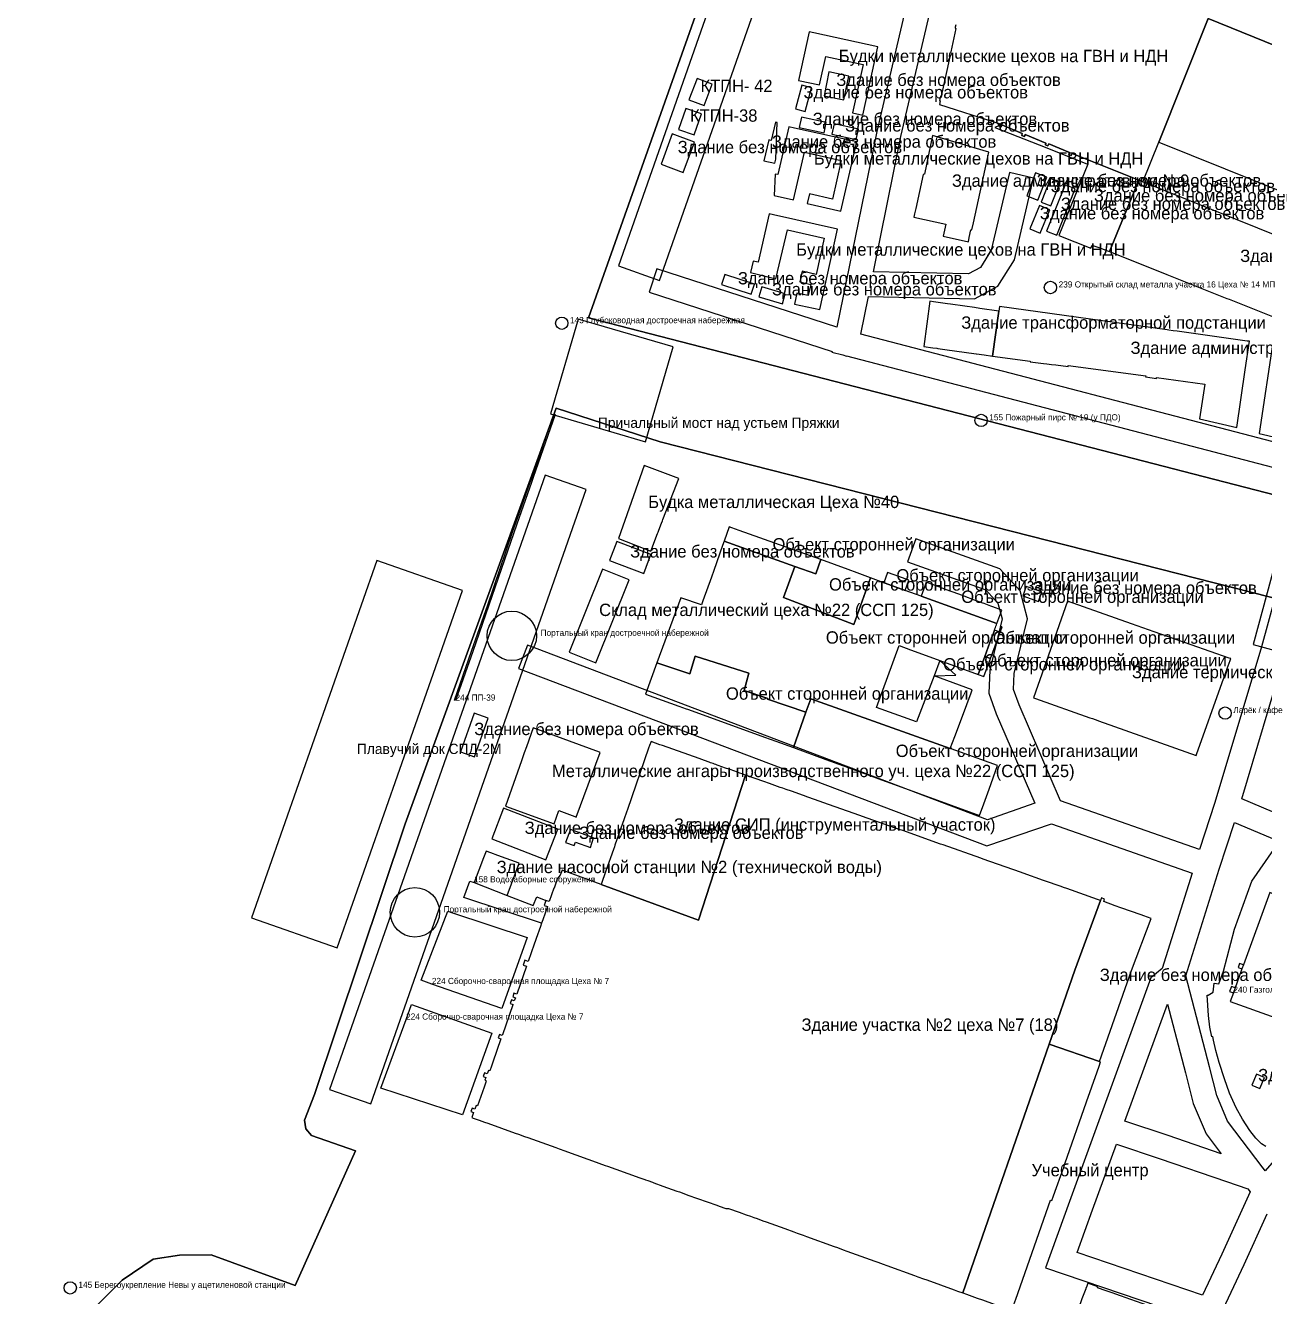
# Model space of a CAD drawing. Extents: x -1571 to 863, y -881 to 2148.
# Drawn here: x -623.6 to -322.6, y 263.9 to 572.8 of the extents above; entities that cross this region are included whole.
import ezdxf

# ---------------------------------------------------------------- set-up
doc = ezdxf.new("R2010")
doc.units = 0
for name, color, linetype in [('BRIDGES', 34, 'CONTINUOUS'), ('BUILDINGS_SHIPYARD', 6, 'CONTINUOUS'), ('CRANES', 2, 'CONTINUOUS'), ('DOCKS', 150, 'CONTINUOUS'), ('LABELS', 7, 'CONTINUOUS'), ('LAND_EDGE', 8, 'CONTINUOUS'), ('RAILS', 30, 'CONTINUOUS'), ('ROADS_INTERNAL', 250, 'CONTINUOUS'), ('WATER', 5, 'CONTINUOUS'), ('ZONE_SHIPYARD', 1, 'CONTINUOUS')]:
    doc.layers.add(name, color=color, linetype=linetype)

msp = doc.modelspace()

# ---------------------------------------------------------------- linework, layer by layer
at = {"layer": 'BRIDGES'}
for points in [[(-473.009, 471.62), (-466.249, 494.68), (-489.311, 501.44), (-496.071, 478.38)], [(-315.578, 419.663), (-305.578, 456.463), (-315.422, 459.137), (-325.422, 422.337)]]:
    msp.add_lwpolyline(points, close=True, dxfattribs=at)
at = {"layer": 'BUILDINGS_SHIPYARD'}
msp.add_lwpolyline([(-397.59, 572.93), (-397.74, 572.32), (-397.8, 572.08), (-397.58, 572.01), (-398.81, 566.34), (-398.88, 566.03), (-399.06, 566.05), (-399.12, 565.83), (-399.27, 565.2), (-399.07, 565.16), (-401.17, 555.55), (-401.36, 555.57), (-401.61, 554.53), (-401.41, 554.47), (-401.61, 553.55), (-387.9, 549.17), (-387.07, 548.91), (-387.26, 548.38), (-386.61, 548.12), (-386.42, 548.61), (-381.51, 546.55), (-381.58, 546.07), (-380.93, 545.82), (-380.76, 546.26), (-375.71, 544.2), (-375.87, 543.74), (-375.23, 543.49), (-375.04, 543.97), (-369.97, 541.88), (-370.17, 541.43), (-369.61, 541.17), (-369.39, 541.67), (-353.15, 535.21), (-352.17, 534.81), (-348.33, 544.45), (-336.36, 574.48), (-286.81, 554.41)], dxfattribs=at)
for points in [[(-286.81, 554.41), (-336.36, 574.48), (-348.33, 544.45), (-292.48, 521.98), (-292.08, 522.52), (-291.28, 524.47), (-291.11, 524.98), (-288.89, 530.54), (-288.65, 531.17), (-287.49, 533.77), (-287.74, 533.88), (-288.22, 534.2), (-293.92, 536.57), (-291.44, 542.78), (-289.89, 546.68), (-289.5, 547.66), (-289.09, 548.69), (-288.63, 549.86), (-286.87, 554.26)], [(-430.76, 558.38), (-429.2, 565.25), (-420.13, 563.27), (-422.69, 551.51), (-420.16, 550.96), (-416.54, 567.58), (-432.14, 570.97), (-433.23, 571.21), (-435.79, 559.41)], [(-460.479, 559.882), (-462.424, 554.68), (-458.755, 553.308), (-456.81, 558.51)], [(-429.63, 555.66), (-424.84, 554.67), (-423.64, 560.477), (-428.43, 561.467)], [(-432.63, 557.58), (-434.98, 558.23), (-436.563, 552.505), (-434.213, 551.855)], [(-461.138, 546.159), (-459.38, 551.31), (-463.192, 552.611), (-464.95, 547.46)], [(-435.65, 547.94), (-429.62, 546.66), (-429.08, 549.206), (-435.11, 550.486)], [(-441, 549.17), (-441.38, 549.26), (-442.47, 544.83), (-443.05, 544.97), (-444.27, 539.85), (-441.61, 539.28), (-441.36, 540.28)], [(-441.71, 531.47), (-437.06, 530.37), (-434.4, 542.01), (-425.44, 539.96), (-427.59, 530.58), (-433.14, 531.85), (-433.69, 529.49), (-425.58, 527.63), (-421.62, 544.5), (-436.78, 547.8), (-438.15, 548.1), (-440.86, 536.52), (-441.5, 536.65)], [(-427.74, 546.38), (-421.81, 545.09), (-421.264, 547.599), (-427.194, 548.889)], [(-375.49, 543.05), (-366.06, 539.26), (-365.56, 539.08), (-372.59, 521.73), (-364.82, 518.64), (-364.49, 519.42), (-363.84, 519.17), (-362.42, 518.63), (-361.97, 518.46), (-361.05, 518.11), (-360.27, 517.81), (-353.15, 535.21), (-369.39, 541.67), (-369.61, 541.17), (-370.17, 541.43), (-369.97, 541.88), (-375.04, 543.97), (-375.23, 543.49), (-375.87, 543.74), (-375.71, 544.2), (-380.76, 546.26), (-380.93, 545.82), (-381.58, 546.07), (-381.51, 546.55), (-386.42, 548.61), (-386.61, 548.12), (-387.26, 548.38), (-388.17, 548.01)], [(-461.124, 544.414), (-466.49, 546.401), (-469.217, 539.037), (-463.85, 537.05)], [(-407.64, 526.99), (-407.82, 526.22), (-400.02, 524.49), (-400.67, 521.57), (-394.56, 520.21), (-394.36, 521.22), (-393.98, 523.15), (-393.7, 523.09), (-393.32, 524.84), (-390.06, 539.7), (-390.05, 539.75), (-389.56, 541.98), (-403.24, 546.04), (-405.21, 536.6), (-405.52, 536.55), (-407.36, 528.26)], [(-377.716, 530.314), (-375.538, 535.905), (-378.22, 536.95), (-380.398, 531.359)], [(-374.627, 535.558), (-376.88, 529.87), (-374.513, 528.932), (-372.26, 534.62)], [(-304.21, 497.21), (-303.54, 497.18), (-302.39, 497.13), (-300.24, 502.53), (-300.18, 502.66), (-299.61, 504.11), (-299.44, 504.51), (-299.37, 504.7), (-296.93, 510.83), (-296.68, 511.45), (-296.35, 512.28), (-352.17, 534.81), (-353.15, 535.21), (-360.27, 517.81), (-346.37, 512.27), (-331.75, 506.45), (-331.24, 506.25), (-318.64, 501.23), (-319.09, 499.67), (-317.36, 500.47), (-307.65, 498)], [(-373.11, 521.83), (-368.62, 533.08), (-371.071, 534.058), (-375.561, 522.808)], [(-379.61, 523.36), (-377.1, 522.33), (-374.792, 527.955), (-377.302, 528.985)], [(-441.32, 511.19), (-438.53, 523.07), (-429.57, 521.11), (-431.5, 512.28), (-434.97, 513.04), (-435.54, 510.44), (-432.84, 509.85), (-433.44, 507.13), (-436.25, 507.75), (-436.83, 505.08), (-430.62, 503.72), (-426.35, 523.27), (-441.9, 526.78), (-442.94, 527.02), (-445.61, 515.23), (-446.85, 515.51), (-447.48, 512.76)], [(-454.544, 509.821), (-447.325, 507.445), (-446.519, 509.893), (-453.738, 512.269)], [(-444.92, 506.65), (-439.75, 505.13), (-439.04, 507.56), (-444.71, 509.23), (-445.45, 506.8), (-445.18, 506.72), (-445, 506.67)], [(-403.18, 494.46), (-402.24, 494.33), (-402.01, 494.3), (-400.3, 494.06), (-392.7, 493.01), (-392.55, 492.98), (-390.71, 492.73), (-388.67, 492.45), (-387.16, 503.37), (-391.78, 504.03), (-393.11, 504.22), (-395.45, 504.55), (-398.91, 505.03), (-399.66, 505.14), (-403.02, 505.62), (-403.93, 505.74), (-405.37, 494.76)], [(-379.55, 491.18), (-379.57, 491.02), (-376.35, 490.64), (-375.48, 490.53), (-374.34, 490.4), (-373.31, 490.27), (-370.36, 489.92), (-370.33, 490.14), (-351.48, 487.62), (-351.51, 487.37), (-348.89, 487.02), (-348.87, 487.2), (-337.13, 485.63), (-338.42, 477.16), (-329.33, 475.07), (-327.3, 489.1), (-326.3, 496.02), (-326.84, 496.1), (-343.82, 498.46), (-344.82, 498.6), (-345.9, 498.74), (-346.24, 498.79), (-386.99, 504.45), (-387.13, 503.37), (-388.67, 492.45), (-379.55, 491.18)], [(-320.06, 499.22), (-320.07, 499.15), (-320.42, 496.82), (-323.92, 473.63), (-311.36, 470.74), (-309.15, 483.85), (-308.95, 485.01), (-307.54, 493.4), (-308.41, 493.55), (-307.66, 498), (-317.36, 500.47), (-319.09, 499.67)], [(-471.73, 445), (-470.06, 449.33), (-469.94, 449.65), (-469.76, 450.12), (-469.08, 451.88), (-468.88, 452.4), (-468.75, 452.72), (-464.9, 462.69), (-473.32, 465.86), (-479.55, 448.12)], [(-431.65, 439.49), (-430.4, 442.98), (-450.26, 450.06), (-452.04, 450.7), (-452.65, 450.92), (-453.9, 447.44), (-436.71, 441.3)], [(-481.73, 442.75), (-473.43, 439.61), (-471.684, 444.226), (-479.984, 447.366)], [(-432.85, 409.16), (-398.97, 397.06), (-397.86, 400.04), (-395.05, 407.55), (-394.97, 407.79), (-393.91, 410.61), (-393.65, 411.32), (-402.9, 414.74), (-407.17, 403.55), (-416.85, 407.08), (-411.34, 422.08), (-408.59, 421.08), (-407.51, 420.69), (-401.53, 418.51), (-392.2, 415.11), (-390.58, 419.48), (-388.94, 423.94), (-388.5, 425.12), (-388.23, 425.87), (-388.11, 426.18), (-388, 426.49), (-387.87, 426.83), (-387.76, 427.13), (-387.63, 427.48), (-406.03, 434.11), (-409.9, 435.51), (-414.76, 437.26), (-415.08, 437.38), (-418.36, 438.56), (-422.4, 427.22), (-439.45, 433.74), (-436.71, 441.3), (-453.9, 447.44), (-454.26, 446.4), (-456.4, 440.37), (-456.98, 438.73), (-459.03, 432.97), (-459.37, 432.01), (-464.41, 433.71), (-470.24, 417.89), (-462.23, 415.26), (-460.92, 419.51), (-447.89, 415.43), (-449.01, 411.16), (-443.26, 409.28), (-443.33, 409.06), (-434.01, 405.91)], [(-439.45, 433.74), (-422.4, 427.22), (-418.36, 438.56), (-421.59, 439.74), (-423.79, 440.55), (-430.4, 442.98), (-431.65, 439.49), (-436.71, 441.3)], [(-483.47, 440.63), (-491.509, 420.518), (-485.031, 417.928), (-476.992, 438.041)], [(-414.76, 437.26), (-409.9, 435.51), (-409.01, 437.97), (-411.48, 438.86), (-412.59, 439.26), (-414.19, 439.84), (-415.08, 437.38)], [(-389.12, 431.7), (-390.7, 432.29), (-390.98, 432.39), (-391.05, 432.42), (-392.56, 432.98), (-393.04, 433.15), (-395.58, 434.09), (-396.9, 434.57), (-400.09, 435.75), (-401.08, 436.12), (-404.14, 437.24), (-404.81, 437.49), (-405.17, 436.5), (-406.03, 434.11), (-387.63, 427.48), (-386.44, 430.72), (-388.63, 431.52)], [(-381.371, 434.15), (-377.508, 432.799), (-376.697, 435.119), (-380.56, 436.47)], [(-345.92, 424.23), (-349.43, 425.46), (-354.97, 427.41), (-370.48, 432.85), (-378.78, 409.43), (-378.23, 409.23), (-365.07, 404.57), (-364.44, 404.35), (-362.06, 403.5), (-361.59, 403.34), (-339.24, 395.41), (-339.15, 395.66), (-332.9, 413.14), (-332.82, 413.37), (-332.54, 414.17), (-331.7, 416.51), (-330.99, 418.49), (-330.91, 418.72), (-330.84, 418.93), (-331.24, 419.07), (-345.09, 423.93)], [(-386.38, 426.62), (-386.63, 426.71), (-386.74, 426.41), (-386.86, 426.07), (-386.98, 425.76), (-387.09, 425.45), (-388.23, 425.87), (-388.5, 425.12), (-388.94, 423.94), (-390.58, 419.48), (-389.2, 418.97)], [(-463.13, 406.75), (-462.76, 406.62), (-456.28, 404.28), (-444.11, 399.88), (-441.33, 398.87), (-437.06, 397.33), (-434.01, 405.91), (-443.33, 409.06), (-443.26, 409.28), (-449.01, 411.16), (-447.89, 415.43), (-460.92, 419.51), (-462.23, 415.26), (-470.24, 417.89), (-472.98, 410.32), (-464.86, 407.38)], [(-397.59, 414.92), (-401.53, 418.51), (-402.9, 414.74)], [(-389.192, 418.967), (-390.584, 419.482), (-392.202, 415.104), (-390.81, 414.59)], [(-429.15, 394.43), (-422.85, 392.13), (-414.81, 389.19), (-413.41, 388.68), (-391.87, 380.81), (-390.84, 383.66), (-389.54, 387.25), (-387.49, 392.96), (-396.48, 396.17), (-397.38, 396.49), (-398.97, 397.06), (-432.85, 409.16), (-434.01, 405.91), (-437.06, 397.33)], [(-514.62, 405.64), (-517.93, 396.25), (-514.538, 395.054), (-511.228, 404.444)], [(-502.43, 396.07), (-502.61, 395.57), (-503.13, 394.1), (-507, 383.12), (-495.2, 378.78), (-494.06, 381.99), (-490.13, 380.54), (-489.82, 380.43), (-483.97, 396.12), (-484.16, 396.19), (-500.31, 402.09), (-501.93, 397.5)], [(-460.15, 355.41), (-448.68, 390.62), (-449.47, 390.9), (-450.09, 391.12), (-451.31, 391.56), (-452.64, 392.03), (-453.3, 392.26), (-453.53, 392.35), (-455.33, 392.98), (-455.6, 393.08), (-455.88, 393.18), (-456.22, 393.3), (-456.53, 393.41), (-456.87, 393.53), (-457.19, 393.64), (-457.49, 393.75), (-457.79, 393.86), (-459.34, 394.41), (-459.96, 394.63), (-468.87, 397.79), (-469.48, 398.01), (-471.65, 398.78), (-472, 397.79), (-472.22, 397.14), (-477.39, 382.31), (-477.61, 381.66), (-478.18, 380.04), (-480.43, 373.58), (-480.55, 373.21), (-480.78, 372.56), (-482.59, 367.36), (-483.75, 364.04)], [(-468.75, 290.77), (-465.36, 289.56), (-464.77, 289.35), (-463.27, 288.81), (-462.68, 288.6), (-455.7, 286.1), (-455.11, 285.89), (-453.47, 285.3), (-452.79, 285.32), (-450.26, 284.43), (-448.5, 283.81), (-447.5, 283.46), (-446.64, 283.15), (-445.86, 282.86), (-444.47, 282.36), (-443.65, 282.07), (-439.17, 280.45), (-436.97, 279.65), (-436.13, 279.35), (-434.7, 278.83), (-433.89, 278.54), (-427.15, 276.1), (-426.38, 275.82), (-424.94, 275.3), (-424.1, 275), (-417.27, 272.53), (-416.54, 272.29), (-415.25, 271.79), (-414.37, 271.48), (-407.67, 269.05), (-406.86, 268.76), (-405.44, 268.25), (-404.65, 267.96), (-398.04, 265.57), (-397.23, 265.28), (-395.93, 264.81), (-374.92, 325.27), (-368.69, 343.2), (-368.68, 343.22), (-362.44, 360.14), (-363.16, 360.4), (-370.67, 363.05), (-371.44, 363.32), (-372.05, 363.54), (-376.05, 364.95), (-376.29, 365.04), (-381.26, 366.79), (-381.87, 367.01), (-390.95, 370.22), (-391.56, 370.44), (-400.71, 373.67), (-401.32, 373.88), (-410.51, 377.13), (-411.13, 377.35), (-420.31, 380.6), (-420.92, 380.81), (-429.94, 384), (-430.56, 384.22), (-433.59, 385.29), (-434.62, 385.66), (-437.55, 386.69), (-438.82, 387.14), (-439.63, 387.43), (-440.25, 387.64), (-442.86, 388.57), (-444.21, 389.04), (-448.68, 390.62), (-460.15, 355.41), (-483.75, 364.04), (-490.78, 366.62), (-493.26, 367.52), (-493.68, 366.32), (-494.41, 365.43), (-494.7, 364.61), (-495.2, 363.19), (-495.22, 363.15), (-496.37, 359.88), (-497.16, 360.15), (-497.58, 358.97), (-496.78, 358.7), (-497.93, 355.44), (-498.21, 354.63), (-498.49, 353.86), (-499.51, 350.94), (-499.69, 350.45), (-500, 349.56), (-501.47, 345.38), (-502.26, 345.66), (-502.68, 344.47), (-501.88, 344.2), (-504.28, 337.37), (-504.95, 337.61), (-505.25, 336.75), (-504.59, 336.52), (-504.85, 335.76), (-505.52, 335.99), (-505.82, 335.14), (-505.15, 334.9), (-505.2, 334.78), (-507.76, 327.49), (-507.79, 327.4), (-508.46, 327.63), (-508.76, 326.78), (-508.09, 326.54), (-510.08, 320.89), (-510.34, 320.16), (-510.5, 319.7), (-510.74, 319.03), (-510.82, 318.78), (-511.13, 318.89), (-511.44, 318.02), (-512.1, 318.26), (-512.4, 317.4), (-511.74, 317.17), (-511.98, 316.47), (-511.67, 316.36), (-511.79, 316.04), (-512.21, 314.84), (-513.82, 310.25), (-514.13, 310.36), (-514.44, 309.5), (-515.1, 309.73), (-515.4, 308.88), (-514.74, 308.64), (-514.98, 307.95), (-515.17, 307.41), (-514.86, 307.3), (-514.09, 307.02), (-513.37, 306.77), (-512.12, 306.32), (-511.32, 306.03), (-504.63, 303.64), (-503.84, 303.35), (-502.39, 302.83), (-501.6, 302.55), (-494.79, 300.11), (-493.99, 299.82), (-492.55, 299.31), (-491.96, 299.09), (-484.95, 296.58), (-484.36, 296.37), (-482.78, 295.8), (-482.19, 295.59), (-475.27, 293.11), (-474.57, 292.86), (-473.15, 292.35), (-473, 292.3), (-472.41, 292.09), (-471.29, 291.69), (-470.98, 291.58)], [(-494.31, 377.53), (-507.442, 382.606), (-510.34, 375.11), (-497.208, 370.034)], [(-492.38, 374.23), (-490.31, 373.51), (-490, 374.33), (-486.38, 373.06), (-485.6, 375.36), (-485.83, 375.45), (-491.24, 377.41)], [(-506.58, 361.35), (-503.71, 369.22), (-508.86, 371.13), (-510.58, 371.77), (-511.65, 372.17), (-512.3, 370.53), (-514.63, 364.57)], [(-320.19, 361.64), (-321.36, 362.07), (-327.77, 344.51), (-328.13, 343.53), (-328.29, 343.08), (-329.76, 338.98), (-329.77, 338.94), (-330.19, 337.78), (-330.2, 337.76), (-330.95, 335.65), (-307.67, 327.31), (-307, 329.18), (-302.05, 342.99), (-301.33, 345.01), (-296.93, 343.44), (-295.56, 342.97), (-293.71, 342.35), (-292.46, 346.54), (-300.15, 349.28), (-317.38, 355.42), (-315.81, 360.06)], [(-354.91, 343.17), (-350.2, 355.79), (-351.97, 356.42), (-352.59, 356.64), (-357.54, 358.4), (-358.87, 358.87), (-361.7, 359.88), (-361.48, 360.5), (-362.22, 360.78), (-362.44, 360.14), (-368.68, 343.22), (-374.92, 325.27), (-362.69, 321.01)], [(-374.92, 325.27), (-395.93, 264.81), (-395, 264.48), (-392.44, 263.56), (-391.17, 263.11), (-388.31, 262.09), (-387.48, 261.8), (-386.11, 261.31), (-385.24, 261), (-383.76, 260.47), (-383.54, 261.08), (-383.52, 261.98), (-383.5, 262.03), (-383.06, 263.28), (-374.6, 287.38), (-374.27, 287.26), (-373.88, 288.39), (-371.41, 295.4), (-371.15, 296.16), (-365.85, 311.25), (-363.3, 318.51), (-362.81, 319.9), (-362.45, 320.93), (-362.69, 321.01)], [(-324.6, 317.971), (-325.681, 315.297), (-323.751, 314.517), (-322.67, 317.19)], [(-366.05, 265.86), (-366.07, 265.81), (-366.98, 263.37), (-367.26, 262.62), (-367.58, 261.74), (-367.6, 261.69), (-368.87, 258.28), (-369.6, 256.29), (-369.95, 255.36), (-355.13, 250.02), (-350.99, 261.75), (-356.47, 263.7), (-357.35, 264.01), (-357.88, 264.2), (-359.42, 264.75), (-361.13, 265.36), (-363.18, 266.09), (-363.2, 266.1), (-363.12, 266.27), (-365.56, 267.19), (-365.83, 266.47)]]:
    msp.add_lwpolyline(points, close=True, dxfattribs=at)
at = {"layer": 'CRANES'}
for centre in [(-505.455, 424.463), (-529.008, 357.291)]:
    msp.add_circle(centre, 6, dxfattribs=at)
at = {"layer": 'DOCKS'}
msp.add_lwpolyline([(-547.916, 348.7), (-517.474, 435.517), (-538.235, 442.797), (-568.677, 355.979)], close=True, dxfattribs=at)
at = {"layer": 'LAND_EDGE'}
for points in [[(-399.8, 747.8), (-486.8, 501.7), (-200.1, 427.7), (-193.1, 429.2), (-186.4, 434.5), (-148.3, 479), (-131.9, 495.9), (-130.9, 494.8), (18.1, 615.1)], [(-195.5, 401.9), (-469.4, 471.6), (-494.7, 479.8), (-531.4, 378.8), (-553.4, 313), (-555.8, 306.8), (-555.5, 304.7), (-554.1, 303.1), (-543.4, 299.3), (-558.1, 266.6), (-578.5, 274.1), (-586.2, 274), (-592.6, 273), (-600.1, 267.9), (-606.6, 261.4), (-615.9, 246), (-620, 238.4), (-622.9, 230.7), (-623.6, 226), (-622.9, 221.2), (-533.2, 189.4), (-359.7, 136.7), (-181.2, 83.9)]]:
    msp.add_lwpolyline(points, dxfattribs=at)
at = {"layer": 'OBJECT_POINTS'}
for centre in [(-374.64, 509.1), (-493.33, 500.42), (-391.48, 476.81), (-332.2, 405.7), (-612.73, 266.05)]:
    msp.add_circle(centre, 1.5, dxfattribs=at)
at = {"layer": 'PLATFORMS'}
for points in [[(-519.14, 408.72), (-519.42, 408.82), (-515.24, 420.74), (-511.31, 432.02), (-505.27, 449.63), (-503.98, 453.3), (-500.99, 461.82), (-500.55, 463.02), (-495.24, 478.33), (-494.95, 478.23), (-500.28, 462.91), (-500.71, 461.72), (-503.7, 453.2), (-504.99, 449.53), (-511.03, 431.92), (-514.95, 420.64)], [(-514.63, 364.57), (-506.58, 361.35), (-500.26, 358.93), (-499.38, 361.03), (-497.16, 360.15), (-497.58, 358.97), (-496.78, 358.7), (-497.93, 355.44), (-498.21, 354.63), (-517.1, 360.93), (-515.69, 364.86)], [(-524.88, 339.86), (-527.5, 340.78), (-521, 357.58), (-520.1, 357.28), (-501.73, 351.16), (-507.91, 333.88)], [(-531.14, 331.21), (-529.8, 334.86), (-510.32, 327.9), (-517.47, 308.07), (-537.26, 314.53)]]:
    msp.add_lwpolyline(points, close=True, dxfattribs=at)
for points in [[(-322.29, 300.36), (-323.36, 301.07), (-324.71, 302.41), (-326.22, 304.3), (-327.99, 307), (-329.53, 309.78), (-331.11, 313.34), (-332.38, 316.82), (-333.67, 320.78), (-334.47, 323.69), (-335.03, 326.25), (-335.21, 327.08), (-335.45, 327.03), (-335.89, 329.37), (-336.25, 332.19), (-336.55, 337.15), (-336.3, 337.15), (-335.08, 337.87), (-334.85, 340.11), (-333.69, 339.88), (-332.6, 343.02), (-329.91, 353.16), (-325.68, 364.85), (-320.4, 372.59)], [(-321.36, 362.07), (-327.77, 344.51), (-328.68, 344.84), (-329.03, 343.86), (-328.13, 343.53), (-328.29, 343.08), (-329.76, 338.98), (-330.66, 339.3), (-331.1, 338.08), (-330.2, 337.76), (-330.95, 335.65), (-307.67, 327.31)]]:
    msp.add_lwpolyline(points, dxfattribs=at)
at = {"layer": 'RAILS'}
for points in [[(-469.549, 510.816), (-391.329, 733.896), (-401.331, 737.404), (-479.551, 514.324)], [(-469.549, 510.816), (-391.329, 733.896), (-401.331, 737.404), (-479.551, 514.324)], [(-539.709, 310.756), (-487.369, 460.026), (-497.371, 463.534), (-549.711, 314.264)], [(-539.709, 310.756), (-487.369, 460.026), (-497.371, 463.534), (-549.711, 314.264)]]:
    msp.add_lwpolyline(points, close=True, dxfattribs=at)
at = {"layer": 'ROADS_INTERNAL'}
for points in [[(-390.626, 659.062), (-416.831, 547.041), (-424.24, 510.595), (-426.477, 499.491), (-470.227, 513.662), (-472.076, 507.954), (-427.669, 493.57), (-427.701, 493.414), (-425.042, 492.719), (-424.173, 492.438), (-424.157, 492.488), (-311.71, 463.121)], [(-272.354, 573.121), (-285.379, 541.443), (-285.681, 532.898), (-287.509, 528.052), (-301.01, 491.751), (-309.656, 468.785), (-420.699, 497.786), (-418.855, 506.946), (-393.079, 506.384), (-387.377, 509.433), (-383.391, 515.835), (-378.751, 535.691), (-384.594, 537.056), (-389.009, 518.165), (-391.623, 513.967), (-394.521, 512.416), (-417.645, 512.921), (-410.969, 545.759), (-385.574, 654.316)], [(-320.147, 433.619), (-323.384, 421.826), (-334.664, 383.994), (-338.4, 372.546), (-372.165, 384.395), (-382.21, 407.707), (-383.577, 411.466), (-383.415, 415.282), (-380.206, 428.635), (-381.986, 435.374), (-386.884, 440.773), (-407.335, 448.062), (-409.349, 442.41), (-390.316, 435.627), (-387.414, 432.426), (-386.394, 428.565), (-389.385, 416.118), (-389.623, 410.534), (-387.79, 405.493), (-378.433, 383.779), (-389.953, 379.791), (-501.671, 422.16), (-503.799, 416.55), (-390.047, 373.409), (-374.407, 378.823), (-340.23, 366.83), (-347.495, 343.651), (-350.238, 341.397), (-363.219, 305.726), (-370.019, 287.025), (-375.867, 270.945), (-334.521, 256.895), (-327.576, 271.743), (-321.968, 284.065)], [(-312.679, 378.341), (-328.155, 384.825), (-317.616, 420.174)]]:
    msp.add_lwpolyline(points, dxfattribs=at)
for points in [[(-341.779, 341.826), (-333.643, 367.786), (-329.958, 379.075), (-315.121, 372.859), (-298.941, 365.21), (-286.606, 356.178), (-276.682, 347.067), (-291.662, 329.871), (-322.485, 294.512), (-322.897, 295.056), (-322.878, 295.111), (-322.961, 295.14), (-331.586, 306.517), (-334.247, 312.758), (-335.994, 319.744)], [(-356.529, 306.565), (-346.188, 334.981), (-341.806, 318.256), (-339.953, 310.842), (-336.814, 303.483), (-333.14, 298.635), (-346.038, 303.041)], [(-368.133, 274.655), (-364.381, 284.975), (-358.581, 300.924), (-347.962, 297.359), (-331.873, 291.862), (-326.673, 290.072), (-326.153, 289.354), (-333.024, 274.257), (-337.679, 264.305)]]:
    msp.add_lwpolyline(points, close=True, dxfattribs=at)
at = {"layer": 'WATER'}
for points in [[(18.1, 615.1), (-130.9, 494.8), (-131.9, 495.9), (-148.3, 479), (-186.4, 434.5), (-193.1, 429.2), (-200.1, 427.7), (-486.8, 501.7), (-399.8, 747.8)], [(-181.2, 83.9), (-359.7, 136.7), (-533.2, 189.4), (-622.9, 221.2), (-623.6, 226), (-622.9, 230.7), (-620, 238.4), (-615.9, 246), (-606.6, 261.4), (-600.1, 267.9), (-592.6, 273), (-586.2, 274), (-578.5, 274.1), (-558.1, 266.6), (-543.4, 299.3), (-554.1, 303.1), (-555.5, 304.7), (-555.8, 306.8), (-553.4, 313), (-531.4, 378.8), (-494.7, 479.8), (-469.4, 471.6), (-195.5, 401.9)]]:
    msp.add_lwpolyline(points, dxfattribs=at)
at = {"layer": 'ZONE_SHIPYARD'}
for points in [[(-399.8, 747.8), (-486.8, 501.7), (-200.1, 427.7), (-193.1, 429.2), (-186.4, 434.5), (-148.3, 479), (-149.7, 490.3), (-55.3, 566.2), (-112.4, 654.6)], [(-195.5, 401.9), (-469.4, 471.6), (-494.7, 479.8), (-531.4, 378.8), (-553.4, 313), (-555.8, 306.8), (-555.5, 304.7), (-554.1, 303.1), (-543.4, 299.3), (-558.1, 266.6), (-578.5, 274.1), (-586.2, 274), (-592.6, 273), (-600.1, 267.9), (-606.6, 261.4), (-615.9, 246), (-620, 238.4), (-622.9, 230.7), (-623.6, 226), (-622.9, 221.2), (-533.2, 189.4), (-359.7, 136.7), (-181.2, 83.9)]]:
    msp.add_lwpolyline(points, dxfattribs=at)

# ---------------------------------------------------------------- texts
at = {"layer": 'CRANES'}
for p in [(-498.455, 424.463), (-522.008, 357.291)]:
    msp.add_text('Портальный кран достроечной набережной', height=1.5, dxfattribs=at).set_placement(p)
at = {"layer": 'LABELS'}
for s, height, p in [('Будки металлические цехов на ГВН и НДН', 3, (-426.036, 563.849)), ('КТПН- 42', 3, (-459.617, 556.595)), ('Здание без номера объектов', 3, (-426.635, 558.068)), ('Здание без номера объектов', 3, (-434.597, 555.043)), ('КТПН-38', 3, (-462.165, 549.385)), ('Здание без номера объектов', 3, (-432.365, 548.573)), ('Здание без номера объектов', 3, (-424.502, 546.989)), ('Здание без номера объектов', 3, (-465.17, 541.726)), ('Здание без номера объектов', 3, (-442.29, 543.06)), ('Будки металлические цехов на ГВН и НДН', 3, (-432.093, 538.952)), ('Здание административное №9', 3, (-398.554, 533.567)), ('Здание без номера объектов', 3, (-377.968, 533.632)), ('Здание без номера объектов', 3, (-374.57, 532.245)), ('Здание без номера объектов', 3, (-364.068, 529.965)), ('Здание без номера объектов', 3, (-377.201, 525.657)), ('Здание без номера объектов', 3, (-372.09, 527.944)), ('Будки металлические цехов на ГВН и НДН', 3, (-436.394, 516.83)), ('Здание без номера объектов', 3, (-328.536, 515.293)), ('Здание без номера объектов', 3, (-450.531, 509.857)), ('Здание без номера объектов', 3, (-442.238, 507.18)), ('239 Открытый склад металла участка 16 Цеха № 14 МП', 1.5, (-372.64, 509.1)), ('143 Глубоководная достроечная набережная', 1.5, (-491.33, 500.42)), ('Здание трансформаторной подстанции №7', 3, (-396.287, 499.088)), ('Здание административное №8, (кроме ЗС ГО №3982)', 3, (-355.164, 492.945)), ('Причальный мост над устьем Пряжки', 2.5, (-484.54, 475)), ('155 Пожарный пирс № 19 (у ПДО)', 1.5, (-389.48, 476.81)), ('Будка металлическая Цеха №40', 3, (-472.333, 455.514)), ('Объект сторонней организации', 3, (-442.144, 445.204)), ('Здание без номера объектов', 3, (-476.707, 443.488)), ('Объект сторонней организации', 3, (-428.409, 435.454)), ('Объект сторонней организации', 3, (-412.046, 437.674)), ('Объект сторонней организации', 3, (-396.291, 432.473)), ('Здание без номера объектов', 3, (-379.034, 434.635)), ('Склад металлический цеха №22 (ССП 125)', 3, (-484.25, 429.279)), ('Объект сторонней организации', 3, (-429.174, 422.565)), ('Объект сторонней организации', 3, (-388.646, 422.544)), ('Объект сторонней организации', 3, (-390.697, 417.036)), ('Объект сторонней организации', 3, (-400.673, 416.057)), ('Здание термического и литейного участка СИП', 3, (-354.816, 414.153)), ('Объект сторонней организации', 3, (-453.449, 408.949)), ('244 ПП-39', 1.5, (-519.14, 408.72)), ('Ларёк / кафе', 1.5, (-330.2, 405.7)), ('Здание без номера объектов', 3, (-514.579, 400.347)), ('Плавучий док СПД-2М', 2.5, (-543.075, 395.748)), ('Объект сторонней организации', 3, (-412.212, 395.026)), ('Металлические ангары производственного уч. цеха №22 (ССП 125)', 3, (-495.698, 390.139)), ('Здание СИП (инструментальный участок)', 3, (-466.075, 377.121)), ('Здание без номера объектов', 3, (-502.325, 376.32)), ('Здание без номера объектов', 3, (-489.109, 375.118)), ('Здание насосной станции №2 (технической воды)', 3, (-509.133, 366.806)), ('158 Водозаборные сооружения', 1.5, (-514.63, 364.57)), ('Здание без номера объектов', 3, (-362.644, 340.603)), ('224 Сборочно-сварочная площадка Цеха № 7', 1.5, (-524.88, 339.86)), ('240 Газгольдеры Центральной кислородной станции', 1.5, (-330.2, 337.76)), ('224 Сборочно-сварочная площадка Цеха № 7', 1.5, (-531.14, 331.21)), ('Здание участка №2 цеха №7 (18)', 3, (-435.09, 328.492)), ('Здание без номера объектов', 3, (-324.176, 316.244)), ('Учебный центр', 3, (-379.221, 293.156)), ('145 Берегоукрепление Невы у ацетиленовой станции', 1.5, (-610.73, 266.05))]:
    msp.add_text(s, height=height, dxfattribs=at).set_placement(p)

doc.saveas('drawing.dxf')
